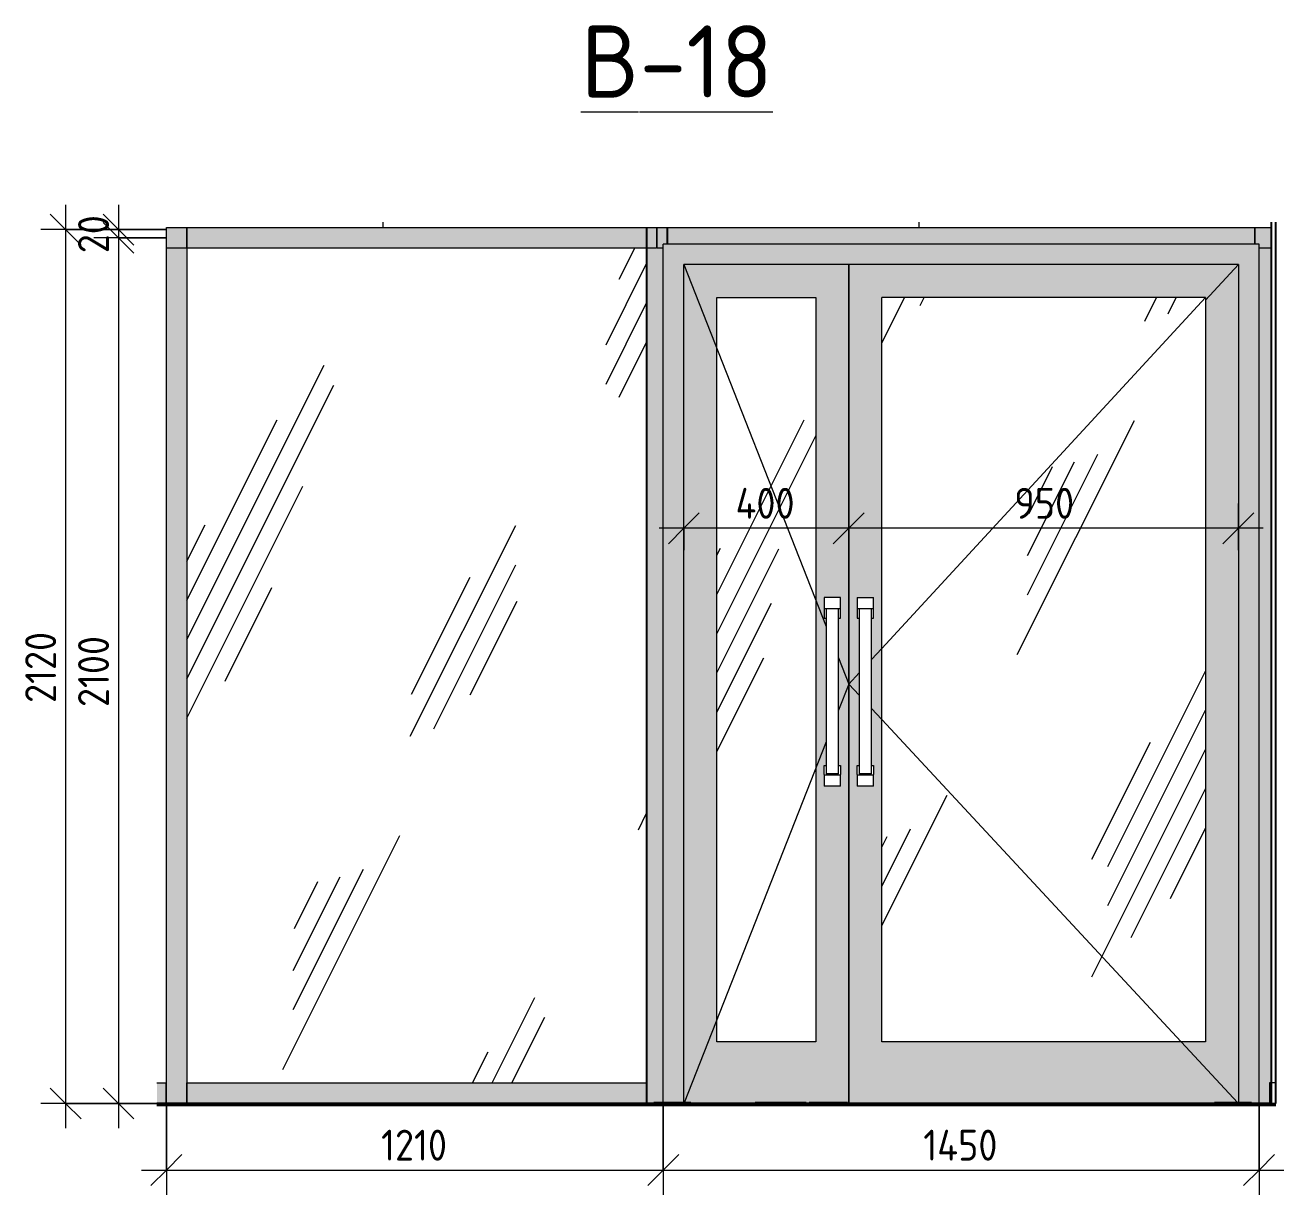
# Model space of a CAD drawing. Header units: millimetres. Extents: x 19352 to 39837, y 3979 to 22675.
# Drawn here: x 34878 to 37930, y 3979 to 6816 of the extents above; entities that cross this region are included whole.
import ezdxf

# ---------------------------------------------------------------- set-up
doc = ezdxf.new("R2010")
doc.units = ezdxf.units.MM
for name, color, linetype, lineweight in [('A-ANNO-DIMS', 7, 'Continuous', 9), ('A-ANNO-DIMS-50', 7, 'Continuous', 9), ('A-DETL', 7, 'Continuous', 9), ('A-DOOR-1', 7, 'Continuous', 9), ('A-FLOR', 7, 'Continuous', 9), ('A-GENM', 7, 'Continuous', 9), ('A-GLAZ-CURT', 7, 'Continuous', 9), ('A-GLAZ-CWMG', 7, 'Continuous', 9), ('A-WALL-PATT', 7, 'Continuous', 9), ('I-WALL', 7, 'Continuous', 9)]:
    doc.layers.add(name, color=color, linetype=linetype, lineweight=lineweight)
for name, color, linetype, lineweight, true_color in [('A-DOOR-GLAZ', 7, 'Continuous', 9, 0x8080ff), ('A-FLOR-1', 7, 'Continuous', 9, 0x787878), ('A-FLOR-FNSH-1', 7, 'Continuous', 25, 0x3c3c3c), ('A-WALL-1', 7, 'Continuous', 25, 0x3c3c3c), ('A-WALL-FNSH-1', 7, 'Continuous', 25, 0x3c3c3c), ('G-ANNO-TEXT-1', 7, 'Continuous', 9, 0x3c3c3c), ('I-WALL-1', 7, 'Continuous', 9, 0x787878)]:
    doc.layers.add(name, color=color, linetype=linetype, lineweight=lineweight, true_color=true_color)
doc.styles.add('GOST Common', font='GOST_Common.ttf', dxfattribs={"height": 175})
doc.styles.add('ISOCPEUR', font='isocpeur.ttf', dxfattribs={"width": 0.9, "height": 75})
doc.dimstyles.new('ISO-1_5', dxfattribs={"dimscale": 304.8, "dimtxt": 74.698588, "dimasz": 0.246063, "dimexe": 0.19685, "dimexo": 0, "dimgap": 0, "dimtad": 1, "dimdec": 0, "dimrnd": 10, "dimzin": 0, "dimdsep": 46, "dimtxsty": 'ISOCPEUR', "dimblk1": 'OBLIQUE', "dimblk2": 'OBLIQUE', "dimsah": 1, "dimcen": 0.09, "dimdle": 0.19685, "dimazin": 0, "dimtfac": 1, "dimtdec": 4, "dimtix": 1, "dimtmove": 0, "dimatfit": 3, "dimfxl": 1, "dimtvp": 1, "dimtolj": 1, "dimtzin": 0, "dimarcsym": 2})
pattern_1 = [(63.435, (167.2, 63.5), (-511.167, 1533.495), [635, -381, 635, -381, -807.806]), (63.435, (167.2, 63.5), (-511.167, 1533.495), [-2032, 254, -553.806]), (63.435, (135.5, 95.2), (-511.167, 1533.495), [508, -635, 381, -381, -934.806]), (63.435, (135.5, 95.2), (-511.167, 1533.495), [-1905, 444.5, -490.306]), (63.435, (135.5, 190.5), (-511.167, 1533.495), [381, -762, 254, -381, -1061.806]), (63.435, (135.5, 190.5), (-511.167, 1533.495), [-1778, 571.5, -490.306]), (63.435, (230.7, 95.2), (-511.167, 1533.495), [381, -762, 317.5, -12809.31]), (63.435, (326, 190.5), (-511.167, 1533.495), [190.5, -952.5, 127, -12999.81]), (63.435, (167.2, 349.2), (-511.167, 1533.495), [127, -952.5, 127, -508, -1125.306]), (63.435, (167.2, 349.2), (-511.167, 1533.495), [-1714.5, 317.5, -807.806]), (63.435, (738.7, 254), (-511.167, 1533.495), [635, -952.5, 762, -503.006]), (63.435, (738.7, 158.8), (-511.167, 1533.495), [889, -635, 952.5, -376.006]), (63.435, (802.2, 190.5), (-511.167, 1533.495), [1016, -508, 762, -553.806]), (63.435, (897.5, 285.8), (-511.167, 1533.495), [635, -889, 508, -807.806]), (63.435, (802.2, 476.2), (-511.167, 1533.495), [317.5, -1270, 381, -871.306]), (63.435, (992.7, 381), (-511.167, 1533.495), [254, -1270, 254, -1061.806])]

# ---------------------------------------------------------------- blocks, each defined once
blk = doc.blocks.new('Плинтус - Плинтус темный _ст_школа_-32862122-В-18_3 этаж')
at = {"layer": 'A-GENM'}
for p, q in [((73520.6, 4250), (73505.6, 4250)), ((73505.6, 4250), (73505.6, 4200)), ((73520.6, 4200), (73520.6, 4250)), ((73505.6, 4200), (73520.6, 4200))]:
    blk.add_line(p, q, dxfattribs=at)
blk = doc.blocks.new('Прямоугольный импост - Импост структурный с накладкой - 160мм Темный-33326237-В-18_3 этаж')
at = {"layer": 'A-GLAZ-CWMG'}
blk.add_hatch(color=256, dxfattribs=at).paths.add_polyline_path([(70830, 4200), (70880, 4200), (70880, 6325), (70830, 6325), (70830, 5266)])
blk.add_line((70880, 6325), (70880, 4200), dxfattribs=at)
blk = doc.blocks.new('Дверь_Витражная_остекление_ - В-18-32468702-В-18_3 этаж')
at = {"layer": 'A-DOOR-1'}
blk.add_hatch(color=256, dxfattribs=at).paths.add_polyline_path([(73480, 4200), (73480, 6285), (72035, 6285), (72035, 4202), (72085, 4202), (72085, 6235), (73430, 6235), (73430, 4202), (73461.4, 4202), (73461.4, 4200), (73470, 4200)])
h = blk.add_hatch(color=256, dxfattribs=at)
h.paths.add_polyline_path([(72101.9, 4200), (72258.2, 4200), (72258.2, 4202), (72481.5, 4201.6), (72481.5, 4200), (72485, 4200), (72485, 6235), (72085, 6235), (72085, 4202), (72101.9, 4202)])
h.paths.add_polyline_path([(72405, 4350), (72165, 4350), (72165, 6155), (72405, 6155), (72405, 4730.2)])
h.paths.add_polyline_path([(72439.8, 4970), (72425, 4970), (72425, 5020), (72430, 5020), (72430, 5377.5), (72425, 5377.5), (72425, 5427.5), (72465, 5427.5), (72465, 5377.5), (72460, 5377.5), (72460, 5020), (72465, 5020), (72465, 4970), (72445, 4970)])
h = blk.add_hatch(color=256, dxfattribs=at)
h.paths.add_polyline_path([(72842.4, 4200), (73371.6, 4200), (73371.6, 4202), (73430, 4202), (73430, 6235), (72485, 6235), (72485, 4200), (72565, 4200)])
h.paths.add_polyline_path([(72842.4, 4350), (72565, 4350), (72565, 6155), (73350, 6155), (73350, 4350)])
h.paths.add_polyline_path([(72545, 4970), (72505, 4970), (72505, 5020), (72510, 5020), (72510, 5377.5), (72505, 5377.5), (72505, 5427.5), (72545, 5427.5), (72545, 5377.5), (72540, 5377.5), (72540, 5020), (72545, 5020), (72545, 4985)])
h = blk.add_hatch(dxfattribs=at)
h.set_pattern_fill('FP_6', color=256, style=0, pattern_type=2)
h.set_pattern_definition(pattern_1)
h.paths.add_polyline_path([(72405, 4350), (72405, 6155), (72165, 6155), (72165, 4350)])
h = blk.add_hatch(dxfattribs=at)
h.set_pattern_fill('FP_6', color=256, style=0, pattern_type=2)
h.set_pattern_definition(pattern_1)
h.paths.add_polyline_path([(72842.4, 4350), (73350, 4350), (73350, 6155), (72565, 6155), (72565, 4350)])
for p, q in [((72035, 4202), (72035, 6285)), ((73480, 6285), (72035, 6285)), ((73480, 4200), (73480, 6285)), ((72085, 4202), (72085, 6235)), ((72485, 6235), (72085, 6235)), ((72085, 6235), (72430, 5357.4)), ((73430, 6235), (72485, 6235)), ((72485, 4200), (72485, 6235)), ((72485, 6235), (72485, 4200)), ((73430, 6235), (73350, 6148.9)), ((73430, 6235), (73430, 4202)), ((72165, 4350), (72165, 6155)), ((72165, 6155), (72405, 6155)), ((72405, 6155), (72405, 4350)), ((72425, 5427.5), (72425, 5400)), ((72465, 5427.5), (72425, 5427.5)), ((72465, 5400), (72465, 5427.5)), ((72505, 5427.5), (72505, 5400)), ((72505, 5427.5), (72545, 5427.5)), ((72545, 5400), (72545, 5427.5)), ((72465, 5400), (72425, 5400)), ((72425, 5399.9), (72425, 5377.5)), ((72425, 5377.5), (72430, 5377.5)), ((72430, 5400), (72430, 5000)), ((72460, 5000), (72460, 5400)), ((72460, 5377.5), (72465, 5377.5)), ((72465, 5377.5), (72465, 5399.9)), ((72545, 5400), (72505, 5400)), ((72505, 5399.9), (72505, 5377.5)), ((72505, 5377.5), (72510, 5377.5)), ((72510, 5400), (72510, 5000)), ((72540, 5000), (72540, 5400)), ((72540, 5377.5), (72545, 5377.5)), ((72545, 5377.5), (72545, 5399.9)), ((72460, 5281.1), (72485, 5217.5)), ((72565, 5303.6), (72540, 5276.7)), ((72510, 5244.4), (72485, 5217.5)), ((72485, 5217.5), (72460, 5153.9)), ((72485, 5217.5), (72510, 5190.6)), ((72540, 5158.3), (72565, 5131.4)), ((72430, 5077.6), (72085.8, 4202)), ((72425, 4998.1), (72425, 5020)), ((72425, 5020), (72430, 5020)), ((72460, 5020), (72465, 5020)), ((72465, 5020), (72465, 4998.1)), ((72505, 4998.1), (72505, 5020)), ((72505, 5020), (72510, 5020)), ((72540, 5020), (72545, 5020)), ((72545, 5020), (72545, 4998.1)), ((72425, 4997.5), (72425, 4970)), ((72425, 4997.5), (72465, 4997.5)), ((72460, 5000), (72430, 5000)), ((72465, 4970), (72465, 4997.5)), ((72505, 4997.5), (72505, 4970)), ((72505, 4997.5), (72545, 4997.5)), ((72540, 5000), (72510, 5000)), ((72545, 4970), (72545, 4997.5)), ((72465, 4970), (72425, 4970)), ((72545, 4970), (72505, 4970)), ((72405, 4350), (72165, 4350)), ((73290.7, 4350), (73428.1, 4202))]:
    blk.add_line(p, q, dxfattribs=at)
at = {"layer": 'A-DOOR-GLAZ'}
for p, q in [((73350, 6155), (72565, 6155)), ((72565, 4350), (72565, 6155)), ((73350, 6155), (73350, 4350)), ((73350, 4350), (72565, 4350))]:
    blk.add_line(p, q, dxfattribs=at)
blk = doc.blocks.new('Системная панель - Стекло - 40мм-32468815-В-18_3 этаж')
at = {"layer": 'A-GLAZ-CURT'}
h = blk.add_hatch(dxfattribs=at)
h.set_pattern_fill('FP_6', color=256, style=0, pattern_type=2)
h.set_pattern_definition(pattern_1)
h.paths.add_polyline_path([(71994, 4250), (71994, 6275), (70880, 6275), (70880, 4250), (71485.6, 4250)])
blk = doc.blocks.new('Прямоугольный импост - Импост структурный с накладкой - 160мм Темный-33326238-В-18_3 этаж')
at = {"layer": 'A-GLAZ-CWMG'}
blk.add_hatch(color=256, dxfattribs=at).paths.add_polyline_path([(72842.4, 6285), (73470, 6285), (73470, 6325), (72045, 6325), (72045, 6285), (72565, 6285)])
for p, q in [((72020, 6275), (72020, 6325)), ((72035, 6275), (72020, 6275)), ((73509, 6275), (73480, 6275))]:
    blk.add_line(p, q, dxfattribs=at)
blk = doc.blocks.new('Прямоугольный импост - Импост структурный с накладкой - 160мм Темный-33326239-В-18_3 этаж')
at = {"layer": 'A-GLAZ-CWMG'}
blk.add_hatch(color=256, dxfattribs=at).paths.add_polyline_path([(72012.5, 4200), (72012.5, 4202), (72035, 4202), (72035, 6285), (72044, 6285), (72044, 6325), (71994, 6325), (71994, 4200), (72004, 4200)])
for p, q in [((71994, 6325), (71994, 4200)), ((72044, 6325), (72044, 6285))]:
    blk.add_line(p, q, dxfattribs=at)
blk = doc.blocks.new('Прямоугольный импост - Импост структурный с накладкой - 160мм Темный-33326242-В-18_3 этаж')
at = {"layer": 'A-GLAZ-CWMG'}
blk.add_hatch(color=256, dxfattribs=at).paths.add_polyline_path([(73505.6, 4200), (73505.6, 4250), (73509, 4250), (73509, 6325), (73470, 6325), (73470, 6285), (73480, 6285), (73480, 4200)])
blk.add_line((73470, 6285), (73470, 6325), dxfattribs=at)
blk = doc.blocks.new('Прямоугольный импост - Импост структурный с накладкой - 160мм Темный-32428852-В-18_3 этаж')
at = {"layer": 'A-GLAZ-CWMG'}
for p, q in [((72045, 6285), (72045, 6325)), ((73470, 6325), (73470, 6285))]:
    blk.add_line(p, q, dxfattribs=at)
blk = doc.blocks.new('Прямоугольный импост - Импост структурный с накладкой - 160мм Темный-33326240-В-18_3 этаж')
at = {"layer": 'A-GLAZ-CWMG'}
blk.add_hatch(color=256, dxfattribs=at).paths.add_polyline_path([(71994, 6275), (71994, 6325), (70880, 6325), (70880, 6275), (71485.6, 6275)])
for p, q in [((72019, 6325), (72019, 6275)), ((72019, 6275), (70830, 6275))]:
    blk.add_line(p, q, dxfattribs=at)
blk = doc.blocks.new('Прямоугольный импост - Импост структурный с накладкой - 160мм Темный-32468813-В-18_3 этаж')
at = {"layer": 'A-GLAZ-CWMG'}
blk.add_hatch(color=256, dxfattribs=at).paths.add_polyline_path([(71485.6, 4200), (71994, 4200), (71994, 4250), (70880, 4250), (70880, 4200)])
for p, q in [((70880, 4200), (70880, 4250)), ((70880, 4250), (71994, 4250)), ((71994, 4250), (71994, 4200))]:
    blk.add_line(p, q, dxfattribs=at)
blk = doc.blocks.new('Прямоугольный импост - Импост структурный с накладкой - 160мм Темный-32468814-В-18_3 этаж')
at = {"layer": 'A-GLAZ-CWMG'}
for p, q in [((70880, 6275), (70880, 6325)), ((71994, 6325), (71994, 6275)), ((71994, 6275), (70880, 6275))]:
    blk.add_line(p, q, dxfattribs=at)
blk = doc.blocks.new('Прямоугольный импост - Импост структурный с накладкой - 160мм Темный-33326241-В-18_3 этаж')
at = {"layer": 'A-GLAZ-CWMG'}
blk.add_hatch(color=256, dxfattribs=at).paths.add_polyline_path([(72044, 6285), (72045, 6285), (72045, 6325), (72044, 6325)])
for p, q in [((71995, 6325), (71995, 4200)), ((72045, 6325), (72045, 6285))]:
    blk.add_line(p, q, dxfattribs=at)
blk = doc.blocks.new('Плинтус - Плинтус темный _ст_школа_-33363695-В-18_3 этаж')
at = {"layer": 'A-GENM'}
blk.add_hatch(color=256, dxfattribs=at).paths.add_polyline_path([(70807.1, 4200), (70828.7, 4200), (70828.7, 4250), (70807.1, 4250)])
for p, q in [((70807.1, 4250), (70828.7, 4250)), ((70828.7, 4250), (70828.7, 4200))]:
    blk.add_line(p, q, dxfattribs=at)
blk = doc.blocks.new('DIMBLOCK73-В-18_3 этаж')
at = {"layer": 'A-ANNO-DIMS-50'}
for p, q in [((35220.4, 4200), (35220.4, 3978.5)), ((35220.4, 4038.5), (35220.4, 4200)), ((36425.4, 4200), (36425.4, 3978.5)), ((36425.4, 4038.5), (36425.4, 4200)), ((35160.4, 4038.5), (36425.4, 4038.5))]:
    blk.add_line(p, q, dxfattribs=at)
at = {"layer": 'A-ANNO-DIMS-50', "lineweight": 20}
for p, q in [((35220.4, 4038.5), (35257.9, 4076)), ((36425.4, 4038.5), (36462.9, 4076)), ((35220.4, 4038.5), (35182.9, 4001)), ((36425.4, 4038.5), (36387.9, 4001))]:
    blk.add_line(p, q, dxfattribs=at)
at = {"layer": 'A-ANNO-DIMS-50', "color": 0, "insert": (35741.1, 4136.5), "char_height": 75, "width": 196.515, "attachment_point": 1, "line_spacing_factor": 1.149209, "style": 'ISOCPEUR'}
blk.add_mtext('1210', dxfattribs=at)
blk = doc.blocks.new('_Oblique')
at = {"color": 0, "linetype": 'ByBlock', "lineweight": -2}
blk.add_line((-0.5, -0.5), (0.5, 0.5), dxfattribs=at)
blk = doc.blocks.new('DIMBLOCK74-В-18_3 этаж')
at = {"layer": 'A-ANNO-DIMS-50'}
for p, q in [((36425.4, 4200), (36425.4, 3978.5)), ((36425.4, 4038.5), (36425.4, 4200)), ((37870.4, 4200), (37870.4, 3978.5)), ((37870.4, 4038.5), (37870.4, 4200)), ((36425.4, 4038.5), (37930.4, 4038.5))]:
    blk.add_line(p, q, dxfattribs=at)
at = {"layer": 'A-ANNO-DIMS-50', "lineweight": 20}
for p, q in [((36425.4, 4038.5), (36462.9, 4076)), ((37870.4, 4038.5), (37907.9, 4076)), ((36425.4, 4038.5), (36387.9, 4001)), ((37870.4, 4038.5), (37832.9, 4001))]:
    blk.add_line(p, q, dxfattribs=at)
at = {"layer": 'A-ANNO-DIMS-50', "color": 0, "insert": (37056, 4136.5), "char_height": 75, "width": 220.648, "attachment_point": 1, "line_spacing_factor": 1.149209, "style": 'ISOCPEUR'}
blk.add_mtext('1450', dxfattribs=at)
blk = doc.blocks.new('DIMBLOCK75-В-18_3 этаж')
at = {"layer": 'A-ANNO-DIMS-50'}
for p, q in [((35104.3, 6380), (35104.3, 6300)), ((35220.4, 6320), (35044.3, 6320)), ((35104.3, 6320), (35220.4, 6320)), ((35220.4, 6300), (35044.3, 6300)), ((35104.3, 6300), (35220.4, 6300))]:
    blk.add_line(p, q, dxfattribs=at)
at = {"layer": 'A-ANNO-DIMS-50', "lineweight": 20}
for p, q in [((35104.3, 6320), (35066.8, 6357.5)), ((35104.3, 6300), (35066.8, 6337.5)), ((35104.3, 6320), (35141.8, 6282.5)), ((35104.3, 6300), (35141.8, 6262.5))]:
    blk.add_line(p, q, dxfattribs=at)
at = {"layer": 'A-ANNO-DIMS-50', "color": 0, "insert": (35006.3, 6262.6), "char_height": 75, "width": 113.772, "attachment_point": 1, "rotation": 90, "line_spacing_factor": 1.149209, "style": 'ISOCPEUR'}
blk.add_mtext('20', dxfattribs=at)
blk = doc.blocks.new('DIMBLOCK76-В-18_3 этаж')
at = {"layer": 'A-ANNO-DIMS-50', "lineweight": 20}
for p, q in [((35104.3, 6300), (35066.8, 6337.5)), ((35104.3, 6300), (35141.8, 6262.5)), ((35104.3, 4200), (35066.8, 4237.5)), ((35104.3, 4200), (35141.8, 4162.5))]:
    blk.add_line(p, q, dxfattribs=at)
at = {"layer": 'A-ANNO-DIMS-50'}
for p, q in [((35220.4, 6300), (35044.3, 6300)), ((35104.3, 6300), (35104.3, 4140)), ((35104.3, 6300), (35220.4, 6300)), ((35220.4, 4200), (35044.3, 4200)), ((35104.3, 4200), (35220.4, 4200))]:
    blk.add_line(p, q, dxfattribs=at)
at = {"layer": 'A-ANNO-DIMS-50', "color": 0, "insert": (35006.3, 5161.7), "char_height": 75, "width": 212.029, "attachment_point": 1, "rotation": 90, "line_spacing_factor": 1.149209, "style": 'ISOCPEUR'}
blk.add_mtext('2100', dxfattribs=at)
blk = doc.blocks.new('DIMBLOCK77-В-18_3 этаж')
at = {"layer": 'A-ANNO-DIMS-50'}
for p, q in [((34976, 6380), (34976, 4140)), ((35220.4, 6320), (34916, 6320)), ((34976, 6320), (35220.4, 6320)), ((35220.4, 4200), (34916, 4200)), ((34976, 4200), (35220.4, 4200))]:
    blk.add_line(p, q, dxfattribs=at)
at = {"layer": 'A-ANNO-DIMS-50', "lineweight": 20}
for p, q in [((34976, 6320), (34938.5, 6357.5)), ((34976, 6320), (35013.5, 6282.5)), ((34976, 4200), (34938.5, 4237.5)), ((34976, 4200), (35013.5, 4162.5))]:
    blk.add_line(p, q, dxfattribs=at)
at = {"layer": 'A-ANNO-DIMS-50', "color": 0, "insert": (34878, 5171.7), "char_height": 75, "width": 212.029, "attachment_point": 1, "rotation": 90, "line_spacing_factor": 1.149209, "style": 'ISOCPEUR'}
blk.add_mtext('2120', dxfattribs=at)
blk = doc.blocks.new('DIMBLOCK78-В-18_3 этаж')
at = {"layer": 'A-ANNO-DIMS-50'}
for p, q in [((36875.4, 5542.5), (36875.4, 5655.5)), ((37820.4, 5542.5), (37820.4, 5655.5)), ((37880.4, 5595.5), (36875.4, 5595.5)), ((36875.4, 5595.5), (36875.4, 5542.5)), ((37820.4, 5595.5), (37820.4, 5542.5))]:
    blk.add_line(p, q, dxfattribs=at)
at = {"layer": 'A-ANNO-DIMS-50', "lineweight": 20}
for p, q in [((36875.4, 5595.5), (36912.9, 5633)), ((37820.4, 5595.5), (37857.9, 5633)), ((36875.4, 5595.5), (36837.9, 5558)), ((37820.4, 5595.5), (37782.9, 5558))]:
    blk.add_line(p, q, dxfattribs=at)
at = {"layer": 'A-ANNO-DIMS-50', "color": 0, "insert": (37276.8, 5693.5), "char_height": 75, "width": 170.658, "attachment_point": 1, "line_spacing_factor": 1.149209, "style": 'ISOCPEUR'}
blk.add_mtext('950', dxfattribs=at)
blk = doc.blocks.new('DIMBLOCK79-В-18_3 этаж')
at = {"layer": 'A-ANNO-DIMS-50'}
for p, q in [((36475.4, 5542.5), (36475.4, 5655.5)), ((36875.4, 5542.5), (36875.4, 5655.5)), ((36875.4, 5595.5), (36415.4, 5595.5)), ((36475.4, 5595.5), (36475.4, 5542.5)), ((36875.4, 5595.5), (36875.4, 5542.5))]:
    blk.add_line(p, q, dxfattribs=at)
at = {"layer": 'A-ANNO-DIMS-50', "lineweight": 20}
for p, q in [((36475.4, 5595.5), (36512.9, 5633)), ((36875.4, 5595.5), (36912.9, 5633)), ((36475.4, 5595.5), (36437.9, 5558)), ((36875.4, 5595.5), (36837.9, 5558))]:
    blk.add_line(p, q, dxfattribs=at)
at = {"layer": 'A-ANNO-DIMS-50', "color": 0, "insert": (36600.7, 5693.5), "char_height": 75, "width": 179.277, "attachment_point": 1, "line_spacing_factor": 1.149209, "style": 'ISOCPEUR'}
blk.add_mtext('400', dxfattribs=at)

msp = doc.modelspace()

# ---------------------------------------------------------------- hatches: boundary and pattern name
at = {"layer": 'A-FLOR'}
for points in [[(36772.2, 4200), (36777.4, 4200), (36777.4, 4202), (36772.2, 4202)], [(36778.2, 4200), (36779, 4200), (36779, 4202), (36777.4, 4202), (36777.4, 4200)]]:
    msp.add_hatch(color=256, dxfattribs=at).paths.add_polyline_path(points)
at = {"layer": 'A-FLOR-1'}
h = msp.add_hatch(dxfattribs=at)
h.set_pattern_fill('FP_4', color=256, style=0, pattern_type=2)
h.set_pattern_definition([(45, (-35569.316, 0), (-37.717076, 37.717076), [53.34, -8.89, 1.778, -8.89]), (45, (-35569.316, 37.694), (-37.717076, 37.717076), []), (50, (-35569.316, 0), (63.763904, -5.57885), [6.667, -73.342]), (355, (-35569.316, 0), (-12.334876, 66.869514), [5.334, -58.674]), (100.451, (-35564, -0.465), (51.43036, 61.29098), [5.667, -62.332]), (46.184, (-35569.316, 17.78), (94.87722, -14.71484), [10.001, -110.014]), (96.636, (-35561.41, 16.55), (83.09115, 86.5993), [8.5, -93.497]), (351.184, (-35569.32, 17.78), (83.09204, 86.59928), [8.001, -88.011]), (21, (-35560.426, 13.335), (53.064487, -35.792726), [6.667, -73.342]), (326, (-35560.426, 13.335), (21.63066, 64.46546), [5.334, -58.674]), (71.451, (-35556, 10.35), (74.69646, 28.672367), [5.667, -62.332]), (37.5, (-35569.316, 0), (1.080413, 29.594271), [1.676, -56.286, 1.676, -57.887, -58.896]), (37.5, (-35569.316, 0), (1.080413, 29.594271), [-117.526, 1.676, -57.22]), (7.5, (-35569.316, 0), (23.386368, 35.063507), [1.676, -32.283, 1.676, -54.953, -22.447]), (7.5, (-35569.316, 0), (23.386368, 35.063507), [-90.589, 1.676, -20.771]), (327.5, (-35589.14, 0), (47.456567, -2.005468), [1.676, -20.549, 1.676, -67.666, -92.011]), (327.5, (-35589.14, 0), (47.456567, -2.005468), [-91.567, 1.676, -90.335]), (317.5, (-35598.03, 0), (51.844948, 8.89904), [1.676, -27.216, 1.676, -44.374, -65.341]), (317.5, (-35598.03, 0), (51.844948, 8.89904), [-74.943, 1.676, -63.665])])
h.paths.add_polyline_path([(36554.4, 4194.3), (37911.3, 4194.3), (37911.3, 4195), (35197.6, 4195), (35197.6, 4194.3), (35876, 4194.3)])
h = msp.add_hatch(color=256, dxfattribs=at)
h.paths.add_polyline_path([(37762.1, 4200), (37851.8, 4200), (37851.8, 4202), (37762.1, 4202)])
h.paths.add_polyline_path([(36434.4, 4200), (36492.4, 4200), (36492.4, 4202), (36402.9, 4202), (36402.9, 4200), (36425.4, 4200)])
h.paths.add_polyline_path([(36871.9, 4200), (36871.9, 4202), (36779, 4202), (36779, 4200), (36795.4, 4200)])
h.paths.add_polyline_path([(36772.2, 4200), (36772.2, 4202), (36648.6, 4202), (36648.6, 4200)])
at = {"layer": 'A-WALL-PATT'}
h = msp.add_hatch(dxfattribs=at)
h.set_pattern_fill('FP_7', color=256, style=0, pattern_type=2)
h.set_pattern_definition([(0, (35744.4, 993.8), (0, 3050), []), (90, (35744.4, 993.8), (-1300, 8e-14), [])])
h.paths.add_polyline_path([(35219.2, 4200), (35220.4, 4200), (35220.4, 6325), (37899.4, 6325), (37899.4, 6337.6), (35197.6, 6337.6), (35197.6, 4250), (35219.2, 4250), (35219.2, 4204.5)])
at = {"layer": 'I-WALL-1'}
h = msp.add_hatch(dxfattribs=at)
h.set_pattern_fill('FP_5', color=256, style=0, pattern_type=2)
h.set_pattern_definition([(0, (-35569.316, 0), (60.96, 15.24), [5.029, -40.691, 5.029, -40.691, -243.84]), (0, (-35569.316, 0), (60.96, 15.24), [-91.44, 5.029, -86.411, 5.029, -40.691, -106.68]), (0, (-35569.316, 0), (60.96, 15.24), [-228.6, 5.029, -25.451, 5.029, -71.171]), (120, (-35546.456, 7.62), (-43.678227, 45.1729086), [5.029, -40.691, 5.029, -40.691, -243.84]), (120, (-35546.456, 7.62), (-43.678227, 45.1729086), [-91.44, 5.029, -86.411, 5.029, -40.691, -106.68]), (120, (-35546.456, 7.62), (-43.678227, 45.1729086), [-228.6, 5.029, -25.451, 5.029, -71.171]), (240, (-35538.836, 38.1), (-17.281773, -60.4129086), [5.029, -40.691, 5.029, -40.691, -243.84]), (240, (-35538.836, 38.1), (-17.281773, -60.4129086), [-91.44, 5.029, -86.411, 5.029, -40.691, -106.68]), (240, (-35538.836, 38.1), (-17.281773, -60.4129086), [-228.6, 5.029, -25.451, 5.029, -71.171])])
h.paths.add_polyline_path([(37910.4, 4200), (37911.3, 4200), (37911.3, 6337.6), (37910.4, 6337.6), (37910.4, 5266)])

# ---------------------------------------------------------------- linework, layer by layer
at = {"layer": 'A-DETL'}
for p, q in [((36955.4, 5303.6), (37740.4, 6155)), ((36955.4, 5131.4), (37681.1, 4350))]:
    msp.add_line(p, q, dxfattribs=at)
at = {"layer": 'A-FLOR'}
for p, q in [((36772.2, 4202), (36779, 4202)), ((36777.4, 4202), (36777.4, 4200))]:
    msp.add_line(p, q, dxfattribs=at)
at = {"layer": 'A-FLOR-FNSH-1'}
for p, q in [((37899.4, 4200), (35197.6, 4200)), ((37911.3, 4195), (35197.6, 4195)), ((36492.4, 4202), (36402.9, 4202)), ((36402.9, 4202), (36402.9, 4200)), ((36492.4, 4200), (36492.4, 4202)), ((36772.2, 4202), (36648.6, 4202)), ((36648.6, 4202), (36648.6, 4200)), ((36772.2, 4200), (36772.2, 4202)), ((36871.9, 4202), (36779, 4202)), ((36779, 4202), (36779, 4200)), ((36871.9, 4200), (36871.9, 4202)), ((37851.8, 4202), (37762.1, 4202)), ((37762.1, 4202), (37762.1, 4200)), ((37851.8, 4200), (37851.8, 4202))]:
    msp.add_line(p, q, dxfattribs=at)
at = {"layer": 'A-WALL-1'}
for p, q in [((37910.4, 6337.6), (37910.4, 4200)), ((37910.4, 4200), (37911.3, 4200))]:
    msp.add_line(p, q, dxfattribs=at)
at = {"layer": 'A-WALL-FNSH-1'}
for p, q in [((37899.4, 6337.6), (37899.4, 4200)), ((37899.4, 4200), (37910.4, 4200))]:
    msp.add_line(p, q, dxfattribs=at)
at = {"layer": 'I-WALL'}
for p, q in [((35220.4, 4200), (35220.4, 6325)), ((35220.4, 6325), (37899.4, 6325))]:
    msp.add_line(p, q, dxfattribs=at)

# ---------------------------------------------------------------- block references
at = {"layer": 'A-DOOR-1'}
msp.add_blockref('Дверь_Витражная_остекление_ - В-18-32468702-В-18_3 этаж', (-35609.6, 0), dxfattribs=at)
at = {"layer": 'A-GENM'}
for name in ['Плинтус - Плинтус темный _ст_школа_-33363695-В-18_3 этаж', 'Плинтус - Плинтус темный _ст_школа_-32862122-В-18_3 этаж']:
    msp.add_blockref(name, (-35609.6, 0), dxfattribs=at)
at = {"layer": 'A-GLAZ-CURT'}
msp.add_blockref('Системная панель - Стекло - 40мм-32468815-В-18_3 этаж', (-35609.6, 0), dxfattribs=at)
at = {"layer": 'A-GLAZ-CWMG'}
for name in ['Прямоугольный импост - Импост структурный с накладкой - 160мм Темный-33326237-В-18_3 этаж', 'Прямоугольный импост - Импост структурный с накладкой - 160мм Темный-33326240-В-18_3 этаж', 'Прямоугольный импост - Импост структурный с накладкой - 160мм Темный-32468814-В-18_3 этаж', 'Прямоугольный импост - Импост структурный с накладкой - 160мм Темный-33326239-В-18_3 этаж', 'Прямоугольный импост - Импост структурный с накладкой - 160мм Темный-33326241-В-18_3 этаж', 'Прямоугольный импост - Импост структурный с накладкой - 160мм Темный-33326238-В-18_3 этаж', 'Прямоугольный импост - Импост структурный с накладкой - 160мм Темный-32428852-В-18_3 этаж', 'Прямоугольный импост - Импост структурный с накладкой - 160мм Темный-33326242-В-18_3 этаж', 'Прямоугольный импост - Импост структурный с накладкой - 160мм Темный-32468813-В-18_3 этаж']:
    msp.add_blockref(name, (-35609.6, 0), dxfattribs=at)

# ---------------------------------------------------------------- texts
at = {"layer": 'G-ANNO-TEXT-1', "char_height": 175, "attachment_point": 1, "style": 'GOST Common'}
for s, insert, width in [('\\L\\fGOST Common|b0|i0|c204|p34|;\\LВ', (36225.7, 6815.3), 172.363), ('\\L-18', (36367.9, 6815.3), 408.861)]:
    msp.add_mtext(s, dxfattribs=dict(at, insert=insert, width=width))

# ---------------------------------------------------------------- dimensions: what is measured, and where the dimension line sits
at = {"layer": 'A-ANNO-DIMS'}
for base, p1, p2, override, picture, middle in [((34976, 4200), (35220.4, 6320), (35220.4, 4200), {"dimpost": '<>', "dimfxl": 2120}, 'DIMBLOCK77-В-18_3 этаж', (34938.5, 5260)), ((35104.3, 6300), (35220.4, 6320), (35220.4, 6300), {"dimpost": '<>', "dimfxl": 20}, 'DIMBLOCK75-В-18_3 этаж', (35066.8, 6310)), ((35104.3, 4200), (35220.4, 6300), (35220.4, 4200), {"dimpost": '<>', "dimfxl": 2100}, 'DIMBLOCK76-В-18_3 этаж', (35066.8, 5250))]:
    dim = msp.add_linear_dim(base=base, p1=p1, p2=p2, angle=90, dimstyle='ISO-1_5', override=override, dxfattribs=at)
    dim.commit()
    dim.dimension.update_dxf_attribs({"geometry": picture, "text_midpoint": middle})
for base, p1, p2, override, picture, middle in [((36475.4, 5595.5), (36875.4, 5542.5), (36475.4, 5542.5), {"dimpost": '<>', "dimfxl": 400}, 'DIMBLOCK79-В-18_3 этаж', (36675.4, 5633)), ((36875.4, 5595.5), (37820.4, 5542.5), (36875.4, 5542.5), {"dimpost": '<>', "dimfxl": 945}, 'DIMBLOCK78-В-18_3 этаж', (37347.9, 5633)), ((36425.4, 4038.5), (35220.4, 4200), (36425.4, 4200), {"dimpost": '<>', "dimfxl": 1205.000046}, 'DIMBLOCK73-В-18_3 этаж', (35822.9, 4076)), ((37870.4, 4038.5), (36425.4, 4200), (37870.4, 4200), {"dimpost": '<>', "dimfxl": 1445}, 'DIMBLOCK74-В-18_3 этаж', (37147.9, 4076))]:
    dim = msp.add_linear_dim(base=base, p1=p1, p2=p2, dimstyle='ISO-1_5', override=override, dxfattribs=at)
    dim.commit()
    dim.dimension.update_dxf_attribs({"geometry": picture, "text_midpoint": middle})

doc.saveas('drawing.dxf')
